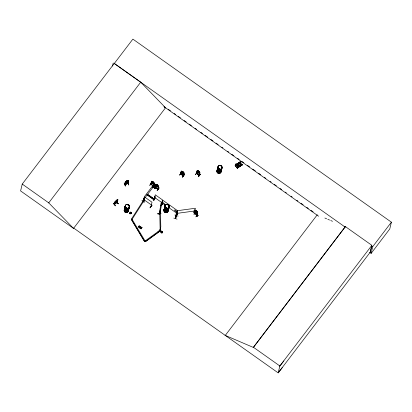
<?xml version="1.0" encoding="UTF-8"?>
<svg xmlns="http://www.w3.org/2000/svg" width="412" height="412" viewBox="0 0 412 412"><rect width="100%" height="100%" fill="white"/><g stroke="black" fill="none" stroke-linecap="round" stroke-linejoin="round"><path stroke-width="0.62" d="M158.126 231.415L161.525 231.163L158.131 231.389M158.136 231.194L161.525 231.163L162.725 232.111M129.919 213.179L130.686 212.319L131.088 212.922L130.923 213.473L130.341 213.601L129.919 213.179L130.589 212.34M131.083 213.22L130.753 212.391L131.088 212.922M161.087 232.337L161.803 231.477L162.251 232.373L161.818 232.77L161.241 232.6L161.756 231.498L161.247 231.786M161.895 231.503L162.091 232.625M130.655 213.612L130.686 212.319M161.818 232.77L161.849 231.477M238.213 163.744L238.378 163.476M238.672 163.569L238.363 163.925M114.438 204.316L117.039 202.452M114.727 204.352L115.175 202.076M117.003 200.222L117.085 199.887L115.2 201.581L114.454 204.527L115.061 201.705L115.375 201.628L114.778 204.218M140.281 226.389L139.313 226.744L140.281 226.389L139.308 226.533L139.163 225.534L139.076 226.59L138.092 226.95L139.081 226.806L138.303 227.1M139.091 226.749L139.241 227.764L139.323 226.688M142.083 227.599L141.1 228.011L142.068 227.656L141.095 227.795L140.95 226.801L140.863 227.857L139.879 228.217L140.868 228.073L139.879 228.217M140.883 228.016L141.028 229.026L141.115 227.954M180.734 173.91L183.386 175.883L184.056 172.958L181.316 171.135L180.858 174.075M180.858 174.183L183.428 175.641M180.966 174.111L180.621 174.008L181.337 171.109M183.69 173.437C181.666 179.565 184.782 171.809 183.757 172.983M183.453 175.775L180.724 173.926M159.495 214.173L159.475 213.751M159.758 231.189L159.743 230.797M159.902 231.189L159.907 230.828M175.378 218.442C176.166 214.673 177.706 210.748 176.156 215.512L175.862 216.475M175.507 218.175L175.378 218.581L177.175 212.916M236.39 164.476C236.478 163.075 235.149 163.801 235.654 165.104L236.133 165.675M151.472 181.234L151.801 181.337L151.472 181.234L150.756 184.138L153.274 185.724M155.221 187.285L158.059 189.108M157.966 189.082L155.247 187.166M156.962 184.591L157.868 185.23L158.033 186.605L156.673 185.956L156.282 185.369L156.431 184.746L156.91 184.957L156.987 184.561L158.661 186.322L157.992 189.201L157.827 188.907M158.079 189.01L157.683 188.984M161.659 204.548L161.942 204.862L162.632 202.04L162.38 201.865L161.674 204.713L161.926 204.867L161.725 204.455M176.825 212.098L177.428 212.283L176.825 212.098L176.089 214.92L176.82 214.776M176.176 214.781L176.485 215.064L177.469 210.625L162.776 200.222L161.674 204.713M176.769 214.77L176.511 214.801M196.498 173.385L199.228 175.435L199.897 172.504L198.229 170.789L198.131 171.15L197.678 170.975L197.528 171.598L197.915 172.185L199.274 172.834L199.423 172.211L199.001 171.778M159.114 214.08L161.092 203.389L161.741 203.513L159.784 214.122L159.114 214.08L159.784 214.122M159.356 213.751L159.485 214.075M124.857 184.319L125.248 184.324M125.109 184.298L124.867 184.525L128.081 183.386M143.809 201.365L144.391 198.759M144.458 198.672L143.731 201.494L144.658 197.029L152.007 202.23L150.972 206.51M154.361 198.95L154.361 199.238L155.278 194.799L162.627 200L161.545 204.373L162.173 202.076M161.597 204.28L161.545 204.373M318.615 216.228L163.981 106.662L165.536 107.769L140.719 82.184L114.253 63.448L22.243 184.082L20.6 190.926L73.563 228.428L73.779 228.145L278.188 372.886L282.225 367.669M73.743 228.119L73.527 228.403L48.704 202.822L22.243 184.082M112.481 66.069L113.218 63.015M345.132 227.079L114.253 63.448M115.432 205.758L113.398 203.162M115.226 201.566L115.226 202.622M116.138 201.205L118.301 203.796L116.467 201.679M116.884 200.217C115.149 201.37 119.027 198.409 117.641 200.659M117.085 199.887L116.993 200.284L117.41 200.083L117.26 200.706L115.545 201.906L116.138 200.871M116.807 202.678L117.714 199.851L116.812 202.632M117.714 199.851L117.023 202.565L114.418 204.29M117.126 202.699L117.832 199.743M124.342 182.861L125.372 186.023M125.171 184.473L125.804 181.615L124.944 184.535M125.454 182.511L125.655 181.589C126.407 181.419 129.615 179.56 128.554 181.62L125.665 182.763L125.418 182.526M125.804 181.615L125.191 184.432M126.752 181.208L126.196 181.471L126.046 182.094L127.499 181.924L128.24 180.883L127.741 180.925L127.844 180.533L126.788 180.837L126.716 181.208L126.819 180.842M126.994 180.878L127.627 180.698M127.586 181.929L128.776 185.045L127.602 181.965M127.777 180.904L127.854 180.569L126.788 180.837M127.735 183.701L128.673 180.786L128.42 180.976M128.039 183.649L128.76 180.693M131.464 219.055L143.185 200.721L143.752 201.056L132.031 219.395L131.464 219.055L132.051 219.313L145.472 241.617L159.738 231.292L160.804 226.832L160.381 209.528L159.3 213.916M144.494 241.417L131.48 219.617L144.494 241.417L159.351 230.699L159.758 231.204L145.472 241.617M132.031 219.395L131.459 219.699M141.903 200.237L144.684 202.168M143.252 201.169L144.318 196.787L154.866 182.959L153.717 187.645L153.841 187.285M143.412 200.922L143.572 200.891M144.02 198.496L144.097 198.198L143.428 201.092M143.551 201.02L144.195 198.265M142.897 202.143L144.617 199.969L142.65 202.627M149.808 185.292L151.621 182.64M153.995 184.02L153.578 184.164L151.451 182.665L151.523 181.228M151.673 181.579C151.673 180.435 150.89 184.9 151.111 184.174M150.905 183.932L151.024 184.288L151.482 182.573M141.095 227.795L141.872 227.45M152.409 181.754L152.507 181.393L153.413 182.032L153.331 182.367M152.651 181.615L153.192 182.001M153.233 185.833L153.954 183.031L154.201 183.206L153.954 183.031M153.681 185.374L154.176 183.108M153.717 187.645L154.294 184.839L154.675 184.782M154.268 188.454L156.251 185.858L154.289 188.464M152.007 205.197L150.035 207.792M155.973 184.375L155.267 187.316L155.973 184.375L156.931 184.926M152.95 186.662L155.273 188.289L152.976 186.621M156.153 184.751C155.978 183.814 156.014 187.053 155.53 187.481L155.592 187.254M156.987 184.561L156.905 184.895M157.127 184.787L157.672 185.168M154.371 199.248L154.953 196.354L154.382 199.14M154.263 199.98L146.935 194.696L154.263 199.98L154.665 199.393L147.321 194.191L154.665 199.393M159.042 187.872L157.193 190.555M157.075 190.416L159.156 187.96M145.065 241.113L145.493 241.535M158.363 186.296C158.955 185.57 157.477 189.716 157.791 188.789M157.909 189.185L158.687 186.291M161.082 213.658L157.698 213.807L159.336 213.849M161.092 203.389L161.72 203.595M162.683 203.065L160.659 205.562M160.69 205.902L162.642 203.234M161.447 204.306L162.107 201.561M160.103 211.171L159.331 214.168M159.465 214.209L160.113 211.464M164.249 204.429L164.434 203.641L162.524 202.287M159.351 230.699L159.738 231.292M159.758 231.225L160.515 228.186L159.712 230.931M181.12 172.963L179.508 175.157L181.584 172.628M181.769 173.766L181.589 172.36L183.361 173.56L183.211 174.183L182.727 173.982L182.624 174.348M183.227 171.917L183.428 173.298L182.047 172.674L181.651 172.092L181.8 171.469L182.289 171.67L182.362 171.279L183.278 171.902L183.201 172.231M184.391 174.467L182.459 177.155L184.422 174.544M183.371 174.42L183.675 174.492L183.865 173.632M173.807 218.097L177.047 219.122M174.889 214.961L178.092 216.115M175.46 216.295L177.418 213.694L175.455 216.295M176.145 213.38L176.676 216.588M176.388 214.657L175.62 218.257M176.218 215.162L176.542 214.101M176.207 215.388L177.227 211.567L174.776 209.832L174.585 210.625L177.036 212.36M176.032 215.692L177.072 212.68L176.315 215.77M177.428 212.283L176.753 215.028L177.412 212.17M196.56 173.385L197.219 170.599L197.544 170.707M197.245 170.625L196.57 173.411L199.011 175.054M196.565 173.292C197.101 174.709 197.616 171.011 197.224 170.702M196.782 173.699L197.472 170.877M197.513 172.082L195.365 174.626L197.461 172.108M197.199 170.63L198.177 171.155L198.26 170.82M198.306 176.64L200.402 174.194L198.424 176.784M199.058 175.043C198.363 175.96 200.309 171.84 199.604 172.525M200.407 174.199L198.275 176.686L200.268 174.034M194.114 210.934L194.819 214.132L194.098 210.893M194.387 212.51L193.99 212.664L194.402 210.882M194.675 209.945C195.283 209.1 193.341 213.452 194.289 212.376M196.848 212.438L193.918 214.07M194.325 212.613L194.958 209.796M197.569 212.808L196.071 210.455L195.345 213.246M196.071 210.455L195.355 213.225M195.36 213.303L195.628 213.581L195.453 213.169M195.643 213.411L196.102 210.589L195.484 213.498M196.663 211.263L196.745 210.929L197.312 211.856L197.291 213.385L196.411 212.324L196.339 210.97L196.648 211.32L196.745 210.929L197.26 211.856M196.812 211.196L197.152 211.753M195.695 216.861L198.61 215.275M197.204 212.206L197.312 211.856M197.219 215.97C196.267 216.027 198.12 212.978 197.554 213.148M197.657 213.092L196.879 215.873M197.755 213.21L197.08 216.14L197.59 212.788M235.767 164.955L236.323 165.712M235.484 165.336L235.685 165.773M235.906 166.237L235.231 165.13L240.181 161.942L235.144 165.212L235.376 165.521L240.351 162.215L235.273 165.387M236.442 164.038L236.529 164.774M237.219 166.927L236.699 167.318L241.798 164.177L236.812 167.473M236.982 167.277C237.518 167.493 236.869 167.385 237.183 167.55M237.873 163.471L238.543 164.342M238.383 163.131L239.048 164.002M237.925 166.082L238.028 166.953L237.549 167.674M238.831 162.838L239.496 163.708M239.336 162.503L240 163.373M239.676 162.277L240.34 163.147M239.331 165.444L239.995 166.309M240.181 161.942L240.886 162.931L235.896 166.227M239.835 165.104L240.5 165.974M240.284 164.81L240.948 165.681M235.762 166.041L240.783 162.786M240.788 164.476L241.453 165.346M241.128 164.249L241.793 165.119M242.333 164.893L241.71 164.064M225.266 335.414L253.339 347.429L345.395 226.6L371.861 245.336L279.851 365.969L278.188 372.886L370.197 252.252M253.339 347.429L345.395 226.6M370.337 251.675L371.722 245.912M370.275 252.149L371.742 246.046M369.543 252.288L371.119 253.406L372.742 246.628L391.4 222.171L132.88 39.114L114.222 63.572M391.4 222.171L389.773 228.943L371.119 253.406M126.602 207.473L126.165 207.586L126.525 207.416M128.132 204.955L128.426 204.836M128.245 204.882L128.467 205.083M165.995 207.452C167.118 207.535 165.382 208.39 165.892 207.391M165.778 207.581L166.026 207.318M166.319 207.622L165.861 207.571M167.849 205.052L168.148 205.212M218.963 168.673L218.875 168.4L219.009 168.699M219.39 168.632L219.266 168.348L218.932 168.601M221.064 166.108L220.889 166.067M130.341 213.601L130.563 212.432M161.509 232.759L161.731 231.539L161.092 232.038M176.707 214.23L175.857 216.573L176.856 213.576M176.3 215.229L176.609 214.075M176.001 216.048L176.238 215.275M175.723 216.97L176.738 213.843M175.965 216.187L175.867 216.645M176.516 214.657L176.702 214.194L176.516 214.657M238.239 163.6L238.357 163.94M239.944 165.938L239.964 165.444L239.758 165.882M176.521 214.729L175.502 218.551M175.903 216.655L176.125 215.594M175.358 218.54L175.471 218.231M176.295 215.821L176.424 215.553M176.573 215.569L175.543 218.494M195.345 213.37L197.194 215.945M176.738 213.612L176.887 213.22M236.097 165.701L236.509 164.609M124.939 184.422L128.008 183.392M176.125 214.93L176.429 214.827M130.074 213.447L130.589 212.474L130.934 212.659M161.241 232.6L161.756 231.626L162.101 231.812M126.654 207.633L126.093 207.638M126.633 207.725L126.566 207.56M218.777 168.4L219.338 168.323M130.084 212.628L130.748 212.438M181.656 171.186L181.342 171.16M181.1 172.031L181.301 172.556L183.479 173.988L183.87 173.869L183.479 173.988M181.522 171.469L181.337 171.207M181.558 171.644L183.711 173.102L183.896 173.653M181.738 173.756L182.655 174.379L182.732 174.044M183.773 172.664L184.066 172.999M183.68 174.549C182.866 174.039 180.229 173.303 181.141 171.794L181.574 171.67M182.459 177.155L184.411 174.482M151.77 182.691L149.762 185.318M150.792 184.149L151.044 184.215M152.579 187.228L153.238 186.363M153.254 186.379L152.718 187.383L153.686 186.075M153.645 187.475L154.541 184.622L154.294 184.839M155.273 188.289L153.073 186.528L155.37 188.15M162.632 202.04L162.313 201.957M160.551 205.799L162.508 203.193M175.44 216.346L177.418 213.694M150.025 207.849L152.007 205.197M160.644 205.619L162.689 203.075M48.673 202.946L140.719 82.184M73.527 228.403L165.753 107.48M151.261 182.125L151.482 182.629M130.29 212.046C127.251 215.296 134.291 213.622 130.367 212.046M153.393 182.063L152.486 181.419L152.435 181.785L151.956 181.579L151.807 182.202L153.037 183.386L153.552 183.438L153.702 182.815L153.279 182.382L154.206 183.124M143.664 199.496L154.212 185.668M155.736 185.297C155.628 186.389 159.145 187.398 158.038 187.305M158.373 185.977L155.952 184.401M197.219 170.599L197.405 170.97M199.326 173.529L197.183 172.051L199.326 173.529L199.717 173.416M199.908 172.551L197.513 170.712M162.725 232.1C162.405 234.526 159.171 232.033 161.54 231.194M225.05 335.698L317.276 214.776M279.799 366.17L283.842 360.948M117.58 199.82L115.2 201.581M219.333 168.683L218.849 168.683M128.127 182.042L128.58 181.574M125.346 186.023L124.166 182.954M113.254 203.26L115.303 205.887M129.924 212.88L130.563 212.381M115.375 201.628L115.061 201.705M235.19 165.253L240.186 161.916M235.365 165.511L240.309 162.137M235.515 165.5L235.726 165.485M235.69 165.943L240.711 162.658M240.829 162.838L235.674 165.923M237.904 166.206L238.023 166.721M236.725 167.349L241.679 164.012M236.684 167.298L241.638 163.935M236.771 167.401L241.808 164.187M237.297 167.313L237.065 167.38M237.132 167.9L242.297 164.805L237.348 168.189L237.132 167.9L242.235 164.759M237.178 167.942L242.168 164.63M242.297 164.785L237.261 168.075L236.596 167.179M130.357 212.489L130.635 212.319M218.952 168.364L219.241 168.4M165.67 209.929L165.444 209.904M118.172 203.878L116.457 201.653M196.745 212.34L193.928 214.106M195.824 211.366L197.255 214.163L195.875 211.377M197.528 214.147L197.559 214.132M144.514 241.329L145.086 241.025M155.293 187.218L157.961 189.18M117.585 199.866L117.853 199.768M176.918 213.303L168.951 207.761M125.84 181.723L125.516 181.697M125.65 182.727L128.137 182.011M124.867 184.406L128.055 183.531M153.563 184.133L153.964 183.994M151.008 184.293L153.223 185.745M161.983 204.749L161.803 204.47M238.373 163.497L238.666 163.59M194.026 212.659L194.299 212.474M177.526 210.676L195.37 208.256L194.366 212.535L193.99 212.664M176.872 213.39L194.722 210.97M124.939 184.519L125.629 181.63M159.393 213.679L157.698 213.807M160.525 228.48L160.397 228.186M161.519 231.642L161.916 231.59L162.251 232.373M197.106 216.043L195.54 213.571M126.402 207.226L126.664 207.411M324.877 218.03L326.634 218.782M327.803 219.282L329.559 220.034M330.728 220.533L332.484 221.285M344.18 226.296L345.349 226.796M237.585 165.588L237.307 165.763M237.343 165.737L237.111 167.076L237.585 167.648M180.621 174.008L183.355 175.867M150.771 184.113L153.202 185.812M371.181 245.521L372.742 246.628M168.374 109.34L170.47 110.823M174.142 113.424L175.713 114.536M178.334 116.395L180.43 117.878M184.102 120.479L186.198 121.962M189.345 124.187L191.441 125.675M195.113 128.271L196.684 129.389M200.881 132.355L202.452 133.473M205.073 135.327L207.694 137.186M210.841 139.41L212.937 140.894M216.084 143.124L218.18 144.607M221.852 147.208L222.902 147.949M227.62 151.292L228.665 152.033M231.812 154.263L233.913 155.746M237.58 158.347L239.156 159.459M241.777 161.313L243.873 162.802M247.545 165.397L249.641 166.886M252.788 169.111L255.409 170.97M258.551 173.195L260.652 174.678M264.319 177.278L265.894 178.391M270.087 181.362L271.137 182.104M274.284 184.334L276.38 185.817M280.047 188.418L281.623 189.53M285.295 192.131L286.34 192.873M291.057 196.215L292.108 196.957M296.825 200.299L297.876 201.041M301.023 203.265L303.119 204.754M306.791 207.349L308.361 208.462M310.983 210.321L313.079 211.804M199.202 175.414L196.519 173.534M152.455 181.759L151.791 181.316L153.882 182.81M151.395 181.553L154.109 183.469M155.87 184.725L158.589 186.636M154.629 197.508L161.978 202.709M162.127 202.931L165.274 205.161M144.009 199.738L151.353 204.939M253.385 347.234L279.851 365.969M235.144 165.207L235.865 166.139M237.544 165.614L237.884 166.108M217.263 170.269L217.273 170.274A2.127 2.024 13.5 0 0 218.525 173.437A2.127 2.024 13.5 0 0 221.1 171.191M164.81 207.226A2.106 2.003 13.5 0 1 165.186 206.855A2.111 2.009 13.5 0 0 164.81 207.226L164.785 207.257M124.584 209.26A2.111 2.009 13.5 0 0 125.815 212.427A2.106 2.003 13.5 0 0 128.369 210.192A2.111 2.009 13.5 0 1 125.815 212.427A2.111 2.009 13.5 0 1 124.573 209.306L124.558 209.296A2.106 2.003 13.5 0 0 125.815 212.422A2.111 2.009 13.5 0 0 128.364 210.233M197.013 216.099L195.35 213.354M237.652 165.722L237.858 166.036M117.672 200.639L115.2 202.647M236.684 167.102L237.363 168.209M161.916 231.544L162.256 232.074M195.952 210.79L197.667 213.565M240.66 162.622L240.876 162.92M240.124 161.906L240.34 162.204M181.12 172L181.326 172.561M197.23 172.031L197.003 171.495L197.209 172.056M155.757 185.266L155.963 185.833M130.728 212.479L130.923 213.473M159.732 212.237L160.15 229.541M168.75 207.571A2.122 2.019 13.5 0 1 166.18 209.811A2.122 2.019 13.5 0 1 164.944 206.639M168.601 208.158A2.111 2.009 13.5 0 1 166.314 210.439A2.111 2.009 13.5 0 1 164.548 207.684A2.106 2.003 13.5 0 0 166.314 210.434A2.106 2.003 13.5 0 0 168.596 208.158M168.956 206.695A2.122 2.019 13.5 0 1 166.124 208.858A2.122 2.019 13.5 0 1 165.531 205.387M168.616 206.937A2.117 2.014 13.5 0 1 166.484 209.734A2.117 2.014 13.5 0 1 164.975 206.515M168.925 206.824A2.117 2.014 13.5 0 1 166.093 208.977A2.117 2.014 13.5 0 1 165.5 205.516M168.23 209.703A2.117 2.014 13.5 0 1 165.67 211.943A2.117 2.014 13.5 0 1 164.434 208.771M168.276 209.657A2.153 2.045 13.5 0 1 165.67 211.928A2.153 2.045 13.5 0 1 164.419 208.709M167.936 209.79A2.127 2.024 13.5 0 1 165.794 212.597A2.127 2.024 13.5 0 1 164.285 209.368A2.106 2.003 13.5 0 0 165.799 212.566A2.117 2.014 13.5 0 0 167.931 209.78A2.106 2.003 13.5 0 1 165.799 212.566A2.117 2.014 13.5 0 1 164.295 209.353M168.25 208.446A2.117 2.014 13.5 0 1 166.118 211.243A2.117 2.014 13.5 0 1 164.615 208.024M168.281 210.105A2.117 2.014 13.5 0 1 165.433 211.732A2.117 2.014 13.5 0 1 164.465 208.647M168.281 208.323A2.117 2.014 13.5 0 1 166.149 211.119A2.117 2.014 13.5 0 1 164.645 207.895M129.033 207.478A2.122 2.019 13.5 0 1 126.736 209.77A2.122 2.019 13.5 0 1 124.97 207.004M125.227 206.541A2.122 2.019 13.5 0 1 125.609 206.165M129.074 207.432A2.153 2.045 13.5 0 1 126.747 209.754A2.153 2.045 13.5 0 1 124.949 206.948M125.217 206.484A2.153 2.045 13.5 0 1 125.598 206.098M129.09 206.165A2.153 2.045 13.5 0 1 126.927 209.008A2.153 2.045 13.5 0 1 125.392 205.737M128.389 205.331A2.153 2.045 13.5 0 0 127.895 205.068A2.122 2.019 13.5 0 1 128.389 205.269M129.059 207.354A2.117 2.014 13.5 0 1 126.767 209.641A2.117 2.014 13.5 0 1 125.001 206.881M125.263 206.422A2.117 2.014 13.5 0 1 125.639 206.041M129.208 206.731A2.117 2.014 13.5 0 1 126.644 208.966A2.117 2.014 13.5 0 1 125.413 205.799M129.085 206.093A2.122 2.019 13.5 0 1 126.948 208.894A2.122 2.019 13.5 0 1 125.439 205.67M128.364 209.1A2.122 2.019 13.5 0 1 126.227 211.902A2.122 2.019 13.5 0 1 124.718 208.673M128.389 208.977A2.117 2.014 13.5 0 1 126.257 211.768A2.117 2.014 13.5 0 1 124.748 208.549M128.74 208.812A2.153 2.045 13.5 0 1 126.139 211.088A2.117 2.014 13.5 0 1 124.898 207.931M124.882 207.864A2.153 2.045 13.5 0 0 126.139 211.088A2.117 2.014 13.5 0 0 128.698 208.858M128.75 209.265A2.122 2.019 13.5 0 1 125.897 210.893A2.122 2.019 13.5 0 1 124.929 207.803M221.744 168.457A2.117 2.014 13.5 0 1 218.916 170.614A2.117 2.014 13.5 0 1 218.324 167.148M221.805 167.148A2.153 2.045 13.5 0 1 219.642 169.986A2.153 2.045 13.5 0 1 218.108 166.716M221.816 168.91A2.153 2.045 13.5 0 1 218.669 170.444A2.153 2.045 13.5 0 1 218.324 167.045M221.795 167.076A2.117 2.014 13.5 0 1 219.663 169.873A2.117 2.014 13.5 0 1 218.159 166.654M221.44 168.539A2.106 2.003 13.5 0 1 219.313 171.32A2.106 2.003 13.5 0 1 217.814 168.117M221.234 170.589A2.117 2.014 13.5 0 1 218.406 172.746A2.117 2.014 13.5 0 1 217.814 169.28M221.455 169.796A2.153 2.045 13.5 0 1 218.849 172.067A2.153 2.045 13.5 0 1 217.598 168.848M221.285 170.501A2.153 2.045 13.5 0 1 218.412 172.695A2.153 2.045 13.5 0 1 217.809 169.172M221.435 170.367A2.122 2.019 13.5 0 1 218.581 172A2.122 2.019 13.5 0 1 217.613 168.91M221.445 169.718A2.117 2.014 13.5 0 1 218.88 171.953A2.117 2.014 13.5 0 1 217.644 168.786M221.084 171.176A2.106 2.003 13.5 0 1 218.53 173.406A2.106 2.003 13.5 0 1 217.304 170.249M221.409 168.647A2.106 2.003 13.5 0 1 219.287 171.433A2.106 2.003 13.5 0 1 217.788 168.225M116.138 200.974L115.988 201.597L116.817 201.015L116.967 200.392L116.138 200.974M126.726 181.321L126.572 181.939L127.56 181.656L127.71 181.033L126.726 181.321M152.409 181.898L152.26 182.521L153.099 183.119L153.249 182.495L152.409 181.898M153.269 200.34L155.252 197.745L153.279 200.34M156.884 185.065L156.735 185.688L157.58 186.286L157.729 185.663L156.884 185.065M182.047 172.674L181.898 173.292L182.753 173.874L182.902 173.251L182.047 172.674M182.264 171.783L182.114 172.407L182.969 172.983L183.119 172.365L182.264 171.783M181.986 173.673L182.506 174.158L181.986 173.673M182.506 171.495L183.031 171.984L182.506 171.495M198.131 171.294L197.981 171.917L198.826 172.515L198.975 171.892L198.131 171.294M198.373 171.011L198.888 171.505L198.373 171.011M196.622 211.433L196.472 212.056L197.003 212.922L197.152 212.298L196.622 211.433M176.037 215.646L175.847 216.3L176.073 215.656M181.687 172.309L182.202 173.112L181.527 173.102L182.382 173.328L183.077 174.137L182.583 173.375L183.278 173.38L182.403 173.169L181.687 172.309M165.392 207.597A2.111 2.009 13.5 0 0 168.992 207.107A2.111 2.009 13.5 0 0 166.68 204.357A2.127 2.024 13.5 0 0 165.377 207.627A2.127 2.024 13.5 0 0 168.997 207.138A2.127 2.024 13.5 0 0 166.669 204.373A2.111 2.009 13.5 0 0 165.392 207.597M165.377 207.658A2.111 2.009 13.5 0 0 168.977 207.174A2.111 2.009 13.5 0 0 166.664 204.424A2.111 2.009 13.5 0 0 165.377 207.658A2.106 2.003 13.5 0 0 168.972 207.169A2.106 2.003 13.5 0 0 166.664 204.424A2.106 2.003 13.5 0 0 165.377 207.658M166.288 210.547A2.111 2.009 13.5 0 0 168.575 208.266A2.106 2.003 13.5 0 1 166.288 210.547A2.111 2.009 13.5 0 1 164.522 207.792A2.106 2.003 13.5 0 0 166.288 210.547M165.16 206.958A2.111 2.009 13.5 0 0 164.785 207.334A2.106 2.003 13.5 0 1 165.16 206.963M126.597 210.341A2.111 2.009 13.5 0 0 128.724 207.555A2.106 2.003 13.5 0 1 126.597 210.341A2.111 2.009 13.5 0 1 125.094 207.133A2.106 2.003 13.5 0 0 126.597 210.341M125.675 207.504A2.111 2.009 13.5 0 0 129.28 207.015A2.111 2.009 13.5 0 0 126.963 204.264A2.111 2.009 13.5 0 0 125.675 207.504M125.665 207.56A2.106 2.003 13.5 0 0 129.26 207.076A2.106 2.003 13.5 0 0 126.953 204.331A2.106 2.003 13.5 0 0 125.665 207.56M126.572 210.455A2.111 2.009 13.5 0 0 128.698 207.669A2.106 2.003 13.5 0 1 126.572 210.45A2.111 2.009 13.5 0 1 125.068 207.246A2.106 2.003 13.5 0 0 126.572 210.45M219.302 171.382A2.127 2.024 13.5 0 0 221.445 168.575A2.127 2.024 13.5 0 1 219.297 171.413A2.127 2.024 13.5 0 1 217.783 168.178A2.127 2.024 13.5 0 0 219.302 171.382M218.375 168.518A2.127 2.024 13.5 0 0 222.001 168.024A2.127 2.024 13.5 0 0 219.673 165.258A2.127 2.024 13.5 0 0 218.375 168.518A2.106 2.003 13.5 0 0 221.975 168.055A2.106 2.003 13.5 0 0 219.668 165.315A2.106 2.003 13.5 0 0 218.381 168.544"/></g></svg>
